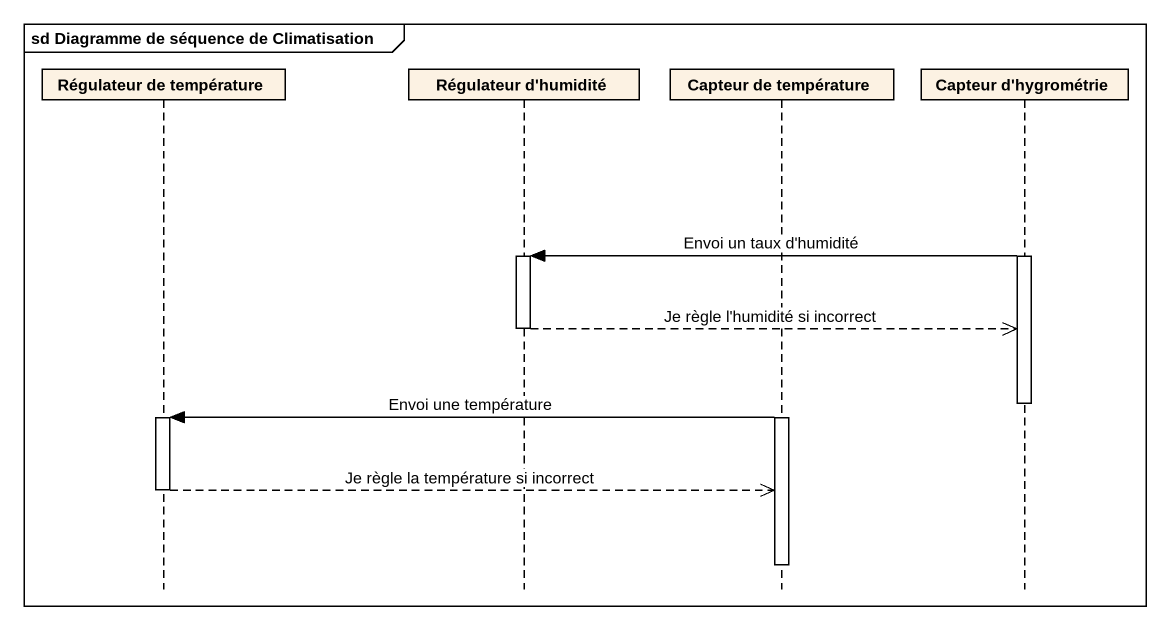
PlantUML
@startuml
mainframe sd Diagramme de séquence de Climatisation
hide footbox
participant "Régulateur de température" as Régulateur_de_température
participant "Régulateur d'humidité" as Régulateur_d_humidité
participant "Capteur de température" as Capteur_de_température
participant "Capteur d'hygrométrie" as Capteur_d_hygrométrie

activate Capteur_d_hygrométrie
Capteur_d_hygrométrie -> Régulateur_d_humidité : Envoi un taux d'humidité
activate Régulateur_d_humidité
Régulateur_d_humidité -->> Capteur_d_hygrométrie : Je règle l'humidité si incorrect
deactivate Régulateur_d_humidité
deactivate Capteur_d_hygrométrie
activate Capteur_de_température
Capteur_de_température -> Régulateur_de_température : Envoi une température
activate Régulateur_de_température
Régulateur_de_température -->> Capteur_de_température : Je règle la température si incorrect
deactivate Régulateur_de_température
deactivate Capteur_de_température
@enduml
